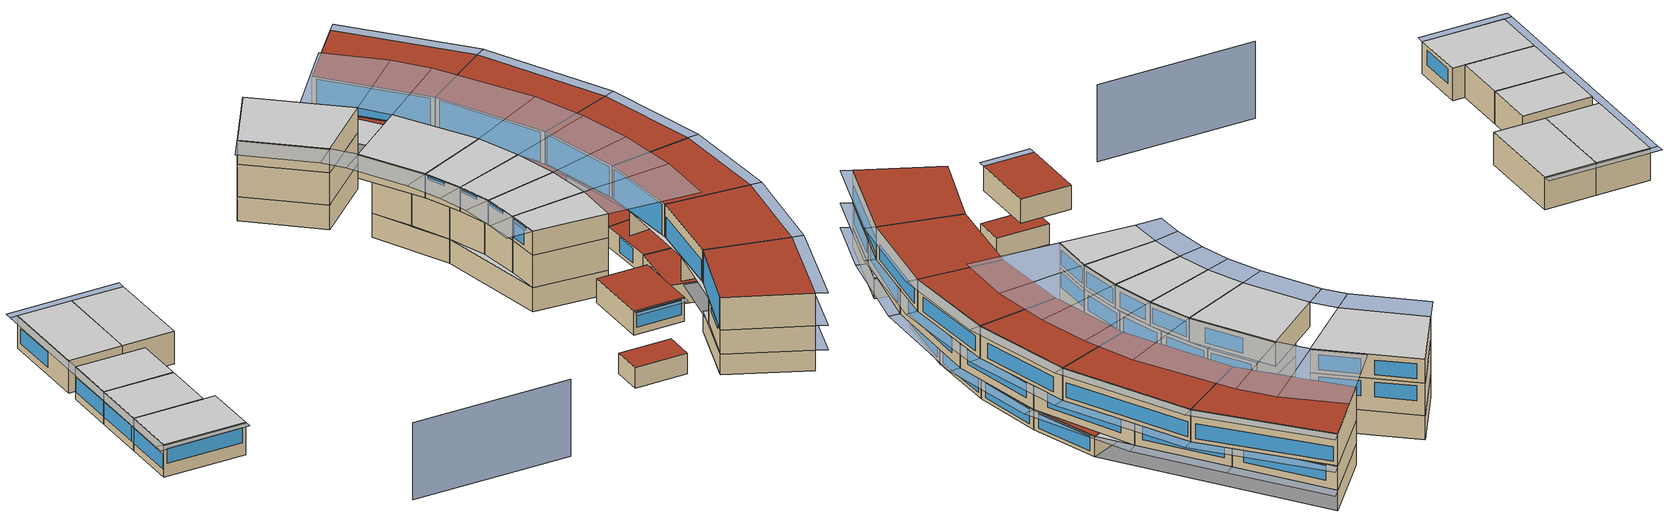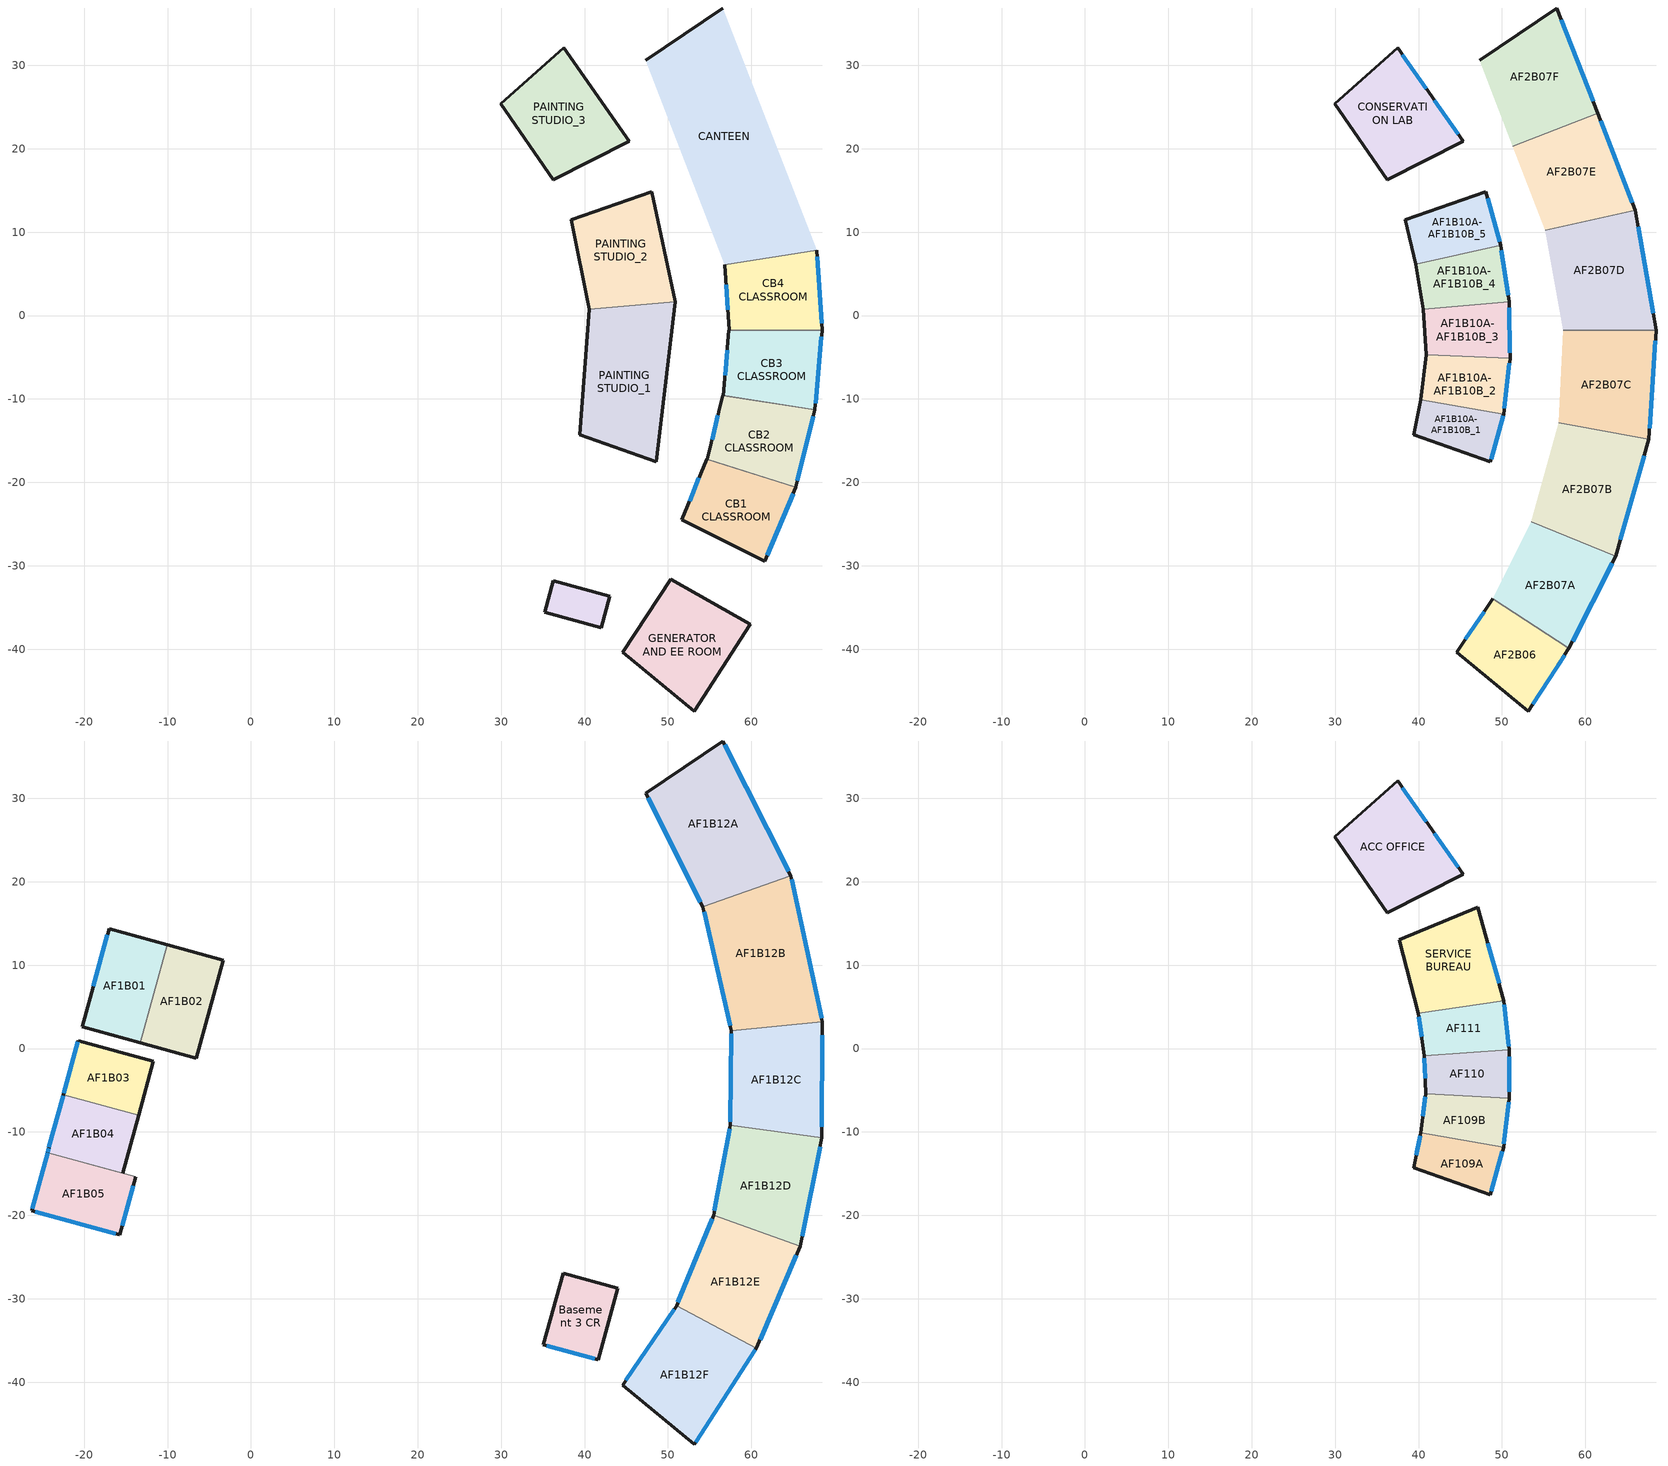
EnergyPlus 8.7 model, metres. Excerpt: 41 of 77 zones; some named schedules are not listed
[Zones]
PAINTING STUDIO_1
 floor adiabatic (SAFAD_ConcreteFloor): 50.84,1.66 48.62,-17.53 39.4,-14.27 40.57,0.76 z0
 wall outside (SAFAD_ConcreteWall): 40.57,0.76 39.4,-14.27 48.62,-17.53 50.84,1.66 z0:3.27
 wall adiabatic (SAFAD_PlyboardWall): 50.84,1.66 40.57,0.76 z0:3.27
 ceiling adiabatic (SAFAD_ConcreteRoof): 40.57,0.76 39.4,-14.27 48.62,-17.53 50.84,1.66 z3.27
PAINTING STUDIO_2
 floor adiabatic (SAFAD_ConcreteFloor): 48.08,14.84 50.84,1.66 40.57,0.76 38.43,11.48 z0
 wall outside (SAFAD_ConcreteWall): 50.84,1.66 48.08,14.84 38.43,11.48 40.57,0.76 z0:3.27
 wall adiabatic (SAFAD_PlyboardWall): 40.57,0.76 50.84,1.66 z0:3.27
 ceiling adiabatic (SAFAD_ConcreteRoof): 38.43,11.48 40.57,0.76 50.84,1.66 48.08,14.84 z3.27
PAINTING STUDIO_3
 floor adiabatic (SAFAD_ConcreteFloor): 37.5,32.12 45.33,20.9 36.22,16.3 29.95,25.38 z0
 wall outside (SAFAD_ConcreteWall): 45.33,20.9 37.5,32.12 29.95,25.38 36.22,16.3 45.33,20.9 z0:3.27
 ceiling adiabatic (SAFAD_ConcreteRoof): 29.95,25.38 36.22,16.3 45.33,20.9 37.5,32.12 z3.27
CANTEEN
 floor adiabatic (SAFAD_ConcreteFloor): 56.58,36.87 67.85,7.83 56.78,6.12 47.34,30.62 z0
 wall outside (SAFAD_ConcreteWall): 56.58,36.87 47.34,30.62 z0:2.76
 wall adiabatic (SAFAD_PlyboardWall): 56.78,6.12 67.85,7.83 z0:2.76
 ceiling adiabatic (SAFAD_ConcreteRoof): 47.34,30.62 56.78,6.12 67.85,7.83 56.58,36.87 z2.76
GENERATOR AND EE ROOM
 floor adiabatic (SAFAD_ConcreteFloor): 59.88,-37.03 53.17,-47.41 44.56,-40.34 50.35,-31.6 z0
 wall outside (SAFAD_ConcreteWall): 53.17,-47.41 59.88,-37.03 50.35,-31.6 44.56,-40.34 53.17,-47.41 z0:2.76
 ceiling adiabatic (SAFAD_ConcreteRoof): 44.56,-40.34 53.17,-47.41 59.88,-37.03 50.35,-31.6 z2.76
Pump Room
 floor adiabatic (SAFAD_ConcreteFloor): 43.02,-33.68 41.99,-37.44 35.23,-35.59 36.26,-31.82 z0
 wall outside (SAFAD_ConcreteWall): 36.26,-31.82 35.23,-35.59 41.99,-37.44 43.02,-33.68 36.26,-31.82 z0:2.76
 roof outside (SAFAD_ConcreteRoof): 36.26,-31.82 35.23,-35.59 41.99,-37.44 43.02,-33.68 z2.76
CB4 CLASSROOM
 floor ground (SAFAD_ConcreteFloor): 67.85,7.83 68.47,-1.74 57.36,-1.74 56.78,6.12 z0
 wall outside (SAFAD_ConcreteWall): 68.47,-1.74 67.85,7.83 / 56.78,6.12 57.36,-1.74 z0:2.76
 wall adiabatic (SAFAD_PlyboardWall): 57.36,-1.74 68.47,-1.74 / 67.85,7.83 56.78,6.12 z0:2.76
 window (SAFAD_Window): 68.42,-0.94 67.9,7.04 / 56.96,3.69 57.18,0.7 z0.5:2.5
 roof outside (SAFAD_ConcreteRoof): 56.78,6.12 57.36,-1.74 68.47,-1.74 67.85,7.83 z2.76
CB3 CLASSROOM
 floor ground (SAFAD_ConcreteFloor): 68.47,-1.74 67.62,-11.3 56.64,-9.59 57.27,-1.74 z0
 wall outside (SAFAD_ConcreteWall): 67.62,-11.3 68.47,-1.74 / 57.27,-1.74 56.64,-9.59 z0:2.76
 wall adiabatic (SAFAD_PlyboardWall): 68.47,-1.74 57.27,-1.74 / 56.64,-9.59 67.62,-11.3 z0:2.76
 window (SAFAD_Window): 67.69,-10.5 68.4,-2.54 / 57.07,-4.17 56.84,-7.16 z0.5:2.5
 roof outside (SAFAD_ConcreteRoof): 57.27,-1.74 56.64,-9.59 67.62,-11.3 68.47,-1.74 z2.76
CB2 CLASSROOM
 floor ground (SAFAD_ConcreteFloor): 67.62,-11.3 65.31,-20.61 54.73,-17.24 56.55,-9.58 z0
 wall outside (SAFAD_ConcreteWall): 65.31,-20.61 67.62,-11.3 / 56.55,-9.58 54.73,-17.24 z0:2.76
 wall adiabatic (SAFAD_PlyboardWall): 67.62,-11.3 56.55,-9.58 / 54.73,-17.24 65.31,-20.61 z0:2.76
 window (SAFAD_Window): 65.5,-19.83 67.42,-12.07 / 55.98,-11.95 55.29,-14.87 z0.5:2.5
 roof outside (SAFAD_ConcreteRoof): 56.55,-9.58 54.73,-17.24 65.31,-20.61 67.62,-11.3 z2.76
CB1 CLASSROOM
 floor ground (SAFAD_ConcreteFloor): 65.31,-20.61 61.6,-29.46 51.66,-24.51 54.63,-17.21 z0
 wall outside (SAFAD_ConcreteWall): 54.63,-17.21 51.66,-24.51 61.6,-29.46 65.31,-20.61 z0:2.76
 wall adiabatic (SAFAD_PlyboardWall): 65.31,-20.61 54.63,-17.21 z0:2.76
 window (SAFAD_Window): 61.91,-28.72 65,-21.34 / 53.71,-19.47 52.58,-22.25 z0.5:2.5
 roof outside (SAFAD_ConcreteRoof): 54.63,-17.21 51.66,-24.51 61.6,-29.46 65.31,-20.61 z2.76
AF1B10A-AF1B10B_1
 floor adiabatic (SAFAD_ConcreteFloor): 50.19,-11.81 48.62,-17.53 39.4,-14.27 40.25,-10.1 z3.27
 wall outside (SAFAD_ConcreteWall): 40.25,-10.1 39.4,-14.27 48.62,-17.53 50.19,-11.81 z3.27:7.63
 wall adiabatic (SAFAD_PlyboardWall): 50.19,-11.81 40.25,-10.1 z3.27:7.63
 window (SAFAD_Window): 48.7,-17.22 50.13,-12.01 z5.1:7.1
 ceiling adiabatic (SAFAD_ConcreteRoof): 40.25,-10.1 39.4,-14.27 48.62,-17.53 50.19,-11.81 z7.63
AF1B10A-AF1B10B_2
 floor adiabatic (SAFAD_ConcreteFloor): 50.96,-5.14 50.19,-11.81 40.25,-10.1 40.94,-4.68 z3.27
 wall outside (SAFAD_ConcreteWall): 40.94,-4.68 40.25,-10.1 / 50.19,-11.81 50.96,-5.14 z3.27:7.63
 wall adiabatic (SAFAD_PlyboardWall): 40.25,-10.1 50.19,-11.81 / 50.96,-5.14 40.94,-4.68 z3.27:7.63
 window (SAFAD_Window): 50.27,-11.11 50.89,-5.74 z5.09:7.09
 ceiling adiabatic (SAFAD_ConcreteRoof): 40.94,-4.68 40.25,-10.1 50.19,-11.81 50.96,-5.14 z7.63
AF1B10A-AF1B10B_4
 floor adiabatic (SAFAD_ConcreteFloor): 49.83,8.42 50.84,1.66 40.57,0.76 39.66,6.14 z3.27
 wall outside (SAFAD_ConcreteWall): 39.66,6.14 40.57,0.76 / 50.84,1.66 49.83,8.42 z3.27:7.63
 wall adiabatic (SAFAD_PlyboardWall): 49.83,8.42 39.66,6.14 / 40.57,0.76 50.84,1.66 z3.27:7.63
 window (SAFAD_Window): 50.72,2.46 49.92,7.8 z5.15:7.15
 ceiling adiabatic (SAFAD_ConcreteRoof): 39.66,6.14 40.57,0.76 50.84,1.66 49.83,8.42 z7.63
AF1B10A-AF1B10B_5
 floor adiabatic (SAFAD_ConcreteFloor): 48.08,14.84 49.83,8.42 39.66,6.14 38.43,11.48 z3.27
 wall outside (SAFAD_ConcreteWall): 49.83,8.42 48.08,14.84 38.43,11.48 39.66,6.14 z3.27:7.63
 wall adiabatic (SAFAD_PlyboardWall): 39.66,6.14 49.83,8.42 z3.27:7.63
 window (SAFAD_Window): 49.71,8.87 48.29,14.08 z5.17:7.17
 ceiling adiabatic (SAFAD_ConcreteRoof): 38.43,11.48 39.66,6.14 49.83,8.42 48.08,14.84 z7.63
AF1B10A-AF1B10B_3
 floor adiabatic (SAFAD_ConcreteFloor): 50.84,1.66 50.96,-5.14 40.94,-4.68 40.57,0.76 z3.27
 wall outside (SAFAD_ConcreteWall): 50.96,-5.14 50.84,1.66 / 40.57,0.76 40.94,-4.68 z3.27:7.63
 wall adiabatic (SAFAD_PlyboardWall): 50.84,1.66 40.57,0.76 / 40.94,-4.68 50.96,-5.14 z3.27:7.63
 window (SAFAD_Window): 50.95,-4.48 50.85,0.92 z5.11:7.11
 ceiling adiabatic (SAFAD_ConcreteRoof): 40.57,0.76 40.94,-4.68 50.96,-5.14 50.84,1.66 z7.63
CONSERVATION LAB
 floor adiabatic (SAFAD_ConcreteFloor): 37.5,32.12 45.33,20.9 36.22,16.3 29.95,25.38 z3.27
 wall outside (SAFAD_ConcreteWall): 37.5,32.12 29.95,25.38 36.22,16.3 45.33,20.9 37.5,32.12 z3.27:7.63
 window (SAFAD_Window): 40.93,27.2 38.07,31.3 / 44.76,21.72 41.9,25.82 z5.17:7.17
 ceiling adiabatic (SAFAD_ConcreteRoof): 29.95,25.38 36.22,16.3 45.33,20.9 37.5,32.12 z7.63
AF2B06
 floor adiabatic (SAFAD_ConcreteFloor): 48.88,-33.98 58.03,-39.9 53.17,-47.41 44.56,-40.34 z2.76
 wall outside (SAFAD_ConcreteWall): 48.88,-33.98 44.56,-40.34 53.17,-47.41 58.03,-39.9 z2.76:6.03
 wall adiabatic (SAFAD_PlyboardWall): 58.03,-39.9 48.88,-33.98 z2.76:6.03
 window (SAFAD_Window): 53.7,-46.59 57.5,-40.71 z3.76:5.76; 47.85,-35.51 45.6,-38.81 z5.26:5.76
 ceiling adiabatic (SAFAD_ConcreteRoof): 44.56,-40.34 53.17,-47.41 58.03,-39.9 48.88,-33.98 z6.03
AF2B07A
 floor adiabatic (SAFAD_ConcreteFloor): 63.63,-28.86 58.03,-39.9 48.88,-33.98 53.52,-24.73 z2.76
 wall outside (SAFAD_ConcreteWall): 58.03,-39.9 63.63,-28.86 z2.76:6.03
 wall adiabatic (SAFAD_PlyboardWall): 48.88,-33.98 58.03,-39.9 / 63.63,-28.86 53.52,-24.73 z2.76:6.03
 window (SAFAD_Window): 58.46,-39.06 63.2,-29.69 z3.76:5.76
 ceiling adiabatic (SAFAD_ConcreteRoof): 53.52,-24.73 48.88,-33.98 58.03,-39.9 63.63,-28.86 z6.03
AF2B07B
 floor adiabatic (SAFAD_ConcreteFloor): 67.61,-14.83 63.63,-28.86 53.51,-24.73 56.78,-12.83 z2.76
 wall outside (SAFAD_ConcreteWall): 63.63,-28.86 67.61,-14.83 z2.76:6.03
 wall adiabatic (SAFAD_PlyboardWall): 67.61,-14.83 56.78,-12.83 / 53.51,-24.73 63.63,-28.86 z2.76:6.03
 window (SAFAD_Window): 64.18,-26.9 67.05,-16.79 z3.76:5.76
 ceiling adiabatic (SAFAD_ConcreteRoof): 56.78,-12.83 53.51,-24.73 63.63,-28.86 67.61,-14.83 z6.03
AF2B07C
 floor adiabatic (SAFAD_ConcreteFloor): 68.47,-1.74 67.61,-14.83 56.78,-12.83 57.36,-1.74 z2.76
 wall outside (SAFAD_ConcreteWall): 67.61,-14.83 68.47,-1.74 z2.76:6.03
 wall adiabatic (SAFAD_PlyboardWall): 68.47,-1.74 57.36,-1.74 / 56.78,-12.83 67.61,-14.83 z2.76:6.03
 window (SAFAD_Window): 67.69,-13.53 68.38,-3.05 z3.76:5.76
 roof outside (SAFAD_ConcreteRoof): 57.36,-1.74 56.78,-12.83 67.61,-14.83 68.47,-1.74 z6.03
AF2B07D
 floor adiabatic (SAFAD_ConcreteFloor): 65.98,12.63 68.47,-1.74 57.36,-1.74 55.19,10.24 z2.76
 wall outside (SAFAD_ConcreteWall): 68.47,-1.74 65.98,12.63 z2.76:6.03
 wall adiabatic (SAFAD_PlyboardWall): 57.36,-1.74 68.47,-1.74 / 65.98,12.63 55.19,10.24 z2.76:6.03
 window (SAFAD_Window): 68.12,0.27 66.33,10.62 z3.76:5.76
 roof outside (SAFAD_ConcreteRoof): 55.19,10.24 57.36,-1.74 68.47,-1.74 65.98,12.63 z6.03
AF2B07E
 floor adiabatic (SAFAD_ConcreteFloor): 61.47,24.26 65.98,12.63 55.19,10.24 51.31,20.32 z2.76
 wall outside (SAFAD_ConcreteWall): 65.98,12.63 61.47,24.26 z2.76:6.03
 wall adiabatic (SAFAD_PlyboardWall): 55.19,10.24 65.98,12.63 / 61.47,24.26 51.31,20.32 z2.76:6.03
 window (SAFAD_Window): 65.63,13.55 61.83,23.34 z3.76:5.76
 roof outside (SAFAD_ConcreteRoof): 51.31,20.32 55.19,10.24 65.98,12.63 61.47,24.26 z6.03
AF2B07F
 floor adiabatic (SAFAD_ConcreteFloor): 56.58,36.87 61.47,24.26 51.31,20.32 47.34,30.62 z2.76
 wall outside (SAFAD_ConcreteWall): 61.47,24.26 56.58,36.87 47.34,30.62 z2.76:6.03
 wall adiabatic (SAFAD_PlyboardWall): 51.31,20.32 61.47,24.26 z2.76:6.03
 window (SAFAD_Window): 60.92,25.68 57.13,35.46 z3.76:5.76
 roof outside (SAFAD_ConcreteRoof): 47.34,30.62 51.31,20.32 61.47,24.26 56.58,36.87 z6.03
AF1B12F
 floor adiabatic (SAFAD_ConcreteFloor): 60.58,-35.95 53.17,-47.41 44.56,-40.34 51.04,-30.81 z6.03
 wall outside (SAFAD_ConcreteWall): 51.04,-30.81 44.56,-40.34 53.17,-47.41 60.58,-35.95 z6.03:10.39
 wall adiabatic (SAFAD_PlyboardWall): 60.58,-35.95 51.04,-30.81 z6.03:10.39
 window (SAFAD_Window): 53.3,-47.21 60.47,-36.12 z6.53:8.53; 50.73,-31.26 44.94,-39.78 z6.13:10.13
 roof outside (SAFAD_ConcreteRoof): 44.56,-40.34 53.17,-47.41 60.58,-35.95 51.04,-30.81 z10.39
AF1B05
 floor adiabatic (SAFAD_ConcreteFloor): -13.83,-15.36 -15.74,-22.35 -26.3,-19.45 -24.38,-12.46 z6.03
 wall outside (SAFAD_ConcreteWall): -24.38,-12.46 -26.3,-19.45 -15.74,-22.35 -13.83,-15.36 z6.03:10.39
 wall adiabatic (SAFAD_PlyboardWall): -13.83,-15.36 -24.38,-12.46 z6.03:10.39
 window (SAFAD_Window): -25.84,-19.57 -16.2,-22.22 / -15.45,-21.27 -14.12,-16.44 z7.78:9.78; -24.39,-12.47 -26.24,-19.22 z7.03:9.03
 ceiling adiabatic (SAFAD_ConcreteRoof): -24.38,-12.46 -26.3,-19.45 -15.74,-22.35 -13.83,-15.36 z10.39
AF1B04
 floor adiabatic (SAFAD_ConcreteFloor): -13.46,-8 -15.37,-14.94 -24.38,-12.46 -22.48,-5.52 z6.03
 wall outside (SAFAD_ConcreteWall): -15.37,-14.94 -13.46,-8 / -22.48,-5.52 -24.38,-12.46 z6.03:10.39
 wall adiabatic (SAFAD_PlyboardWall): -13.46,-8 -22.48,-5.52 / -24.38,-12.46 -15.37,-14.94 z6.03:10.39
 window (SAFAD_Window): -22.52,-5.68 -24.21,-11.85 / -24.25,-11.97 -24.38,-12.45 z7.03:9.03
 ceiling adiabatic (SAFAD_ConcreteRoof): -22.48,-5.52 -24.38,-12.46 -15.37,-14.94 -13.46,-8 z10.39
AF1B03
 floor adiabatic (SAFAD_ConcreteFloor): -11.68,-1.52 -13.46,-8 -22.48,-5.52 -20.7,0.96 z6.03
 wall outside (SAFAD_ConcreteWall): -13.46,-8 -11.68,-1.52 -20.7,0.96 -22.48,-5.52 z6.03:10.39
 wall adiabatic (SAFAD_PlyboardWall): -22.48,-5.52 -13.46,-8 z6.03:10.39
 window (SAFAD_Window): -20.74,0.8 -22.43,-5.37 z7.03:9.03
 ceiling adiabatic (SAFAD_ConcreteRoof): -20.7,0.96 -22.48,-5.52 -13.46,-8 -11.68,-1.52 z10.39
AF1B01
 floor adiabatic (SAFAD_ConcreteFloor): -10.04,12.46 -13.27,0.7 -20.24,2.61 -17.01,14.37 z6.03
 wall outside (SAFAD_ConcreteWall): -10.04,12.46 -17.01,14.37 -20.24,2.61 -13.27,0.7 z6.03:10.39
 wall adiabatic (SAFAD_PlyboardWall): -13.27,0.7 -10.04,12.46 z6.03:10.39
 window (SAFAD_Window): -17.22,13.62 -18.92,7.45 z7.03:9.03
 ceiling adiabatic (SAFAD_ConcreteRoof): -17.01,14.37 -20.24,2.61 -13.27,0.7 -10.04,12.46 z10.39
AF1B02
 floor adiabatic (SAFAD_ConcreteFloor): -3.34,10.62 -6.57,-1.14 -13.27,0.7 -10.04,12.46 z6.03
 wall outside (SAFAD_ConcreteWall): -13.27,0.7 -6.57,-1.14 -3.34,10.62 -10.04,12.46 z6.03:10.39
 wall adiabatic (SAFAD_PlyboardWall): -10.04,12.46 -13.27,0.7 z6.03:10.39
 ceiling adiabatic (SAFAD_ConcreteRoof): -10.04,12.46 -13.27,0.7 -6.57,-1.14 -3.34,10.62 z10.39
AF1B12B
 floor adiabatic (SAFAD_ConcreteRoof): 64.75,20.71 68.52,3.2 57.6,2.12 54.19,16.98 z6.03
 wall outside (SAFAD_ConcreteWall): 68.52,3.2 64.75,20.71 / 54.19,16.98 57.6,2.12 z6.03:10.39
 wall adiabatic (SAFAD_PlyboardWall): 64.75,20.71 54.19,16.98 / 57.6,2.12 68.52,3.2 z6.03:10.39
 window (SAFAD_Window): 68.42,3.65 64.84,20.27 z6.53:8.53; 54.32,16.39 57.46,2.75 z6.13:10.13
 roof outside (SAFAD_ConcreteRoof): 54.19,16.98 57.6,2.12 68.52,3.2 64.75,20.71 z10.39
AF1B12A
 floor adiabatic (SAFAD_ConcreteFloor): 56.58,36.87 64.75,20.71 54.19,16.98 47.34,30.62 z6.03
 wall outside (SAFAD_ConcreteWall): 64.75,20.71 56.58,36.87 47.34,30.62 54.19,16.98 z6.03:10.39
 wall adiabatic (SAFAD_PlyboardWall): 54.19,16.98 64.75,20.71 z6.03:10.39
 window (SAFAD_Window): 64.48,21.23 56.82,36.4 z6.53:8.53; 47.62,30.06 53.9,17.55 z6.13:10.13
 roof outside (SAFAD_ConcreteRoof): 47.34,30.62 54.19,16.98 64.75,20.71 56.58,36.87 z10.39
AF1B12E
 floor adiabatic (SAFAD_ConcreteFloor): 65.84,-23.7 60.58,-35.95 51.04,-30.81 55.46,-19.97 z6.03
 wall outside (SAFAD_ConcreteWall): 60.58,-35.95 65.84,-23.7 / 55.46,-19.97 51.04,-30.81 z6.03:10.39
 wall adiabatic (SAFAD_PlyboardWall): 65.84,-23.7 55.46,-19.97 / 51.04,-30.81 60.58,-35.95 z6.03:10.39
 window (SAFAD_Window): 61.03,-34.9 65.37,-24.79 z6.53:8.53; 55.28,-20.42 51.2,-30.42 z6.13:8.88
 roof outside (SAFAD_ConcreteRoof): 55.46,-19.97 51.04,-30.81 60.58,-35.95 65.84,-23.7 z10.39
AF1B12D
 floor adiabatic (SAFAD_ConcreteFloor): 68.43,-10.68 65.84,-23.7 55.46,-19.97 57.46,-9.18 z6.03
 wall outside (SAFAD_ConcreteWall): 65.84,-23.7 68.43,-10.68 / 57.46,-9.18 55.46,-19.97 z6.03:10.39
 wall adiabatic (SAFAD_PlyboardWall): 55.46,-19.97 65.84,-23.7 / 68.43,-10.68 57.46,-9.18 z6.03:10.39
 window (SAFAD_Window): 66.07,-22.53 68.22,-11.74 z6.53:8.53; 57.38,-9.59 55.56,-19.43 z6.13:10.13
 roof outside (SAFAD_ConcreteRoof): 57.46,-9.18 55.46,-19.97 65.84,-23.7 68.43,-10.68 z10.39
AF1B12C
 floor adiabatic (SAFAD_ConcreteFloor): 68.52,3.2 68.43,-10.68 57.46,-9.18 57.6,2.12 z6.03
 wall outside (SAFAD_ConcreteWall): 57.6,2.12 57.46,-9.18 / 68.43,-10.68 68.52,3.2 z6.03:10.39
 wall adiabatic (SAFAD_PlyboardWall): 68.52,3.2 57.6,2.12 / 57.46,-9.18 68.43,-10.68 z6.03:10.39
 window (SAFAD_Window): 68.44,-9.4 68.51,1.6 z6.53:8.53; 57.6,1.75 57.46,-8.75 z6.13:10.13
 roof outside (SAFAD_ConcreteRoof): 57.6,2.12 57.46,-9.18 68.43,-10.68 68.52,3.2 z10.39
Basement 3 CR
 floor ground (SAFAD_ConcreteFloor): 43.97,-28.72 41.61,-37.3 35.07,-35.5 37.42,-26.92 z7.15
 wall outside (SAFAD_ConcreteWall): 37.42,-26.92 35.07,-35.5 41.61,-37.3 43.97,-28.72 37.42,-26.92 z7.15:10.39
 window (SAFAD_Window): 35.45,-35.61 41.23,-37.19 z8.15:10.15
 roof outside (SAFAD_ConcreteRoof): 37.42,-26.92 35.07,-35.5 41.61,-37.3 43.97,-28.72 z10.39
ACC OFFICE
 floor adiabatic (SAFAD_ConcreteFloor): 37.5,32.12 45.33,20.9 36.22,16.3 29.95,25.38 z7.63
 wall outside (SAFAD_ConcreteWall): 37.5,32.12 29.95,25.38 36.22,16.3 45.33,20.9 37.5,32.12 z7.63:10.87
 window (SAFAD_Window): 40.93,27.2 38.07,31.3 / 44.76,21.72 41.9,25.82 z8.13:10.13
 ceiling adiabatic (SAFAD_ConcreteRoof): 29.95,25.38 36.22,16.3 45.33,20.9 37.5,32.12 z10.87
SERVICE BUREAU
 floor adiabatic (SAFAD_ConcreteFloor): 47.08,16.93 50.23,5.75 39.99,4.22 37.66,13.06 z7.63
 wall outside (SAFAD_ConcreteWall): 50.23,5.75 47.08,16.93 37.66,13.06 39.99,4.22 z7.63:10.87
 wall adiabatic (SAFAD_PlyboardWall): 39.99,4.22 50.23,5.75 z7.63:10.87
 window (SAFAD_Window): 49.65,7.83 48.29,12.64 z8.13:10.13
 ceiling adiabatic (SAFAD_ConcreteRoof): 37.66,13.06 39.99,4.22 50.23,5.75 47.08,16.93 z10.87
AF111
 floor adiabatic (SAFAD_ConcreteFloor): 50.23,5.75 50.87,-0.15 40.68,-0.86 39.99,4.22 z7.63
 wall outside (SAFAD_ConcreteWall): 50.87,-0.15 50.23,5.75 / 39.99,4.22 40.68,-0.86 z7.63:10.87
 wall adiabatic (SAFAD_PlyboardWall): 50.23,5.75 39.99,4.22 / 40.68,-0.86 50.87,-0.15 z7.63:10.87
 window (SAFAD_Window): 50.83,0.26 50.29,5.23 z8.13:10.13; 40.04,3.81 40.37,1.44 z10.27:10.77
 ceiling adiabatic (SAFAD_ConcreteRoof): 39.99,4.22 40.68,-0.86 50.87,-0.15 50.23,5.75 z10.87
AF109B
 floor adiabatic (SAFAD_ConcreteFloor): 50.87,-5.96 50.19,-11.81 40.25,-10.1 40.85,-5.41 z7.63
 wall outside (SAFAD_ConcreteWall): 40.85,-5.41 40.25,-10.1 / 50.19,-11.81 50.87,-5.96 z7.63:10.87
 wall adiabatic (SAFAD_PlyboardWall): 50.87,-5.96 40.85,-5.41 / 40.25,-10.1 50.19,-11.81 z7.63:10.87
 window (SAFAD_Window): 50.23,-11.41 50.81,-6.45 z8.13:10.13; 40.81,-5.75 40.5,-8.13 z10.27:10.77
 ceiling adiabatic (SAFAD_ConcreteRoof): 40.85,-5.41 40.25,-10.1 50.19,-11.81 50.87,-5.96 z10.87
AF109A
 floor adiabatic (SAFAD_ConcreteFloor): 50.19,-11.81 48.62,-17.53 39.4,-14.27 40.25,-10.1 z7.63
 wall outside (SAFAD_ConcreteWall): 40.25,-10.1 39.4,-14.27 48.62,-17.53 50.19,-11.81 z7.63:10.87
 wall adiabatic (SAFAD_PlyboardWall): 50.19,-11.81 40.25,-10.1 z7.63:10.87
 window (SAFAD_Window): 48.73,-17.12 50.05,-12.3 / 40.18,-10.44 39.78,-12.4 z8.13:10.13; 40.19,-10.43 39.7,-12.78 z10.27:10.77
 ceiling adiabatic (SAFAD_ConcreteRoof): 40.25,-10.1 39.4,-14.27 48.62,-17.53 50.19,-11.81 z10.87
AF110
 floor adiabatic (SAFAD_ConcreteFloor): 50.87,-0.15 50.87,-5.96 40.85,-5.41 40.68,-0.86 z7.63
 wall outside (SAFAD_ConcreteWall): 40.68,-0.86 40.85,-5.41 / 50.87,-5.96 50.87,-0.15 z7.63:10.87
 wall adiabatic (SAFAD_PlyboardWall): 50.87,-0.15 40.68,-0.86 / 40.85,-5.41 50.87,-5.96 z7.63:10.87
 window (SAFAD_Window): 50.87,-5.16 50.87,-0.96 z8.13:10.13; 40.69,-1.18 40.78,-3.57 z10.27:10.77
 ceiling adiabatic (SAFAD_ConcreteRoof): 40.68,-0.86 40.85,-5.41 50.87,-5.96 50.87,-0.15 z10.87
shading: -1.88,-36.18 18.54,-41.79 z0:10.39; -17.98,14.64 -27.27,-19.18 -26.3,-19.45 -17.01,14.37 z10.39; -27.27,-19.18 -27.53,-20.14 -16.01,-23.31 -15.74,-22.35 z10.39; -17.71,15.6 -17.98,14.64 -3.34,10.62 -3.08,11.58 z10.39; 27.34,23.05 33.09,14.73 36.22,16.3 29.95,25.38 z10.87; 34.43,11.73 36.53,3.71 39.99,4.22 37.66,13.06 z10.87; 36.53,3.71 37.19,-1.1 40.68,-0.86 39.99,4.22 z10.87; 37.19,-1.1 37.36,-5.22 40.85,-5.41 40.68,-0.86 z10.87; 37.36,-5.22 36.76,-9.83 40.25,-10.1 40.85,-5.41 z10.87; 36.76,-9.83 36.02,-13.34 39.4,-14.27 40.25,-10.1 z10.87; 33.09,14.73 34.43,11.73 37.66,13.06 36.22,16.3 z10.87; 50.19,-11.81 48.62,-17.53 59.93,-21.53 61.98,-14.03 z10.87; 50.87,-5.96 50.19,-11.81 61.98,-14.03 62.87,-5.96 z10.87; 50.87,-0.15 50.87,-5.96 62.87,-5.96 62.81,1.06 z10.87; 50.23,5.75 50.87,-0.15 62.81,1.06 61.97,8.22 z10.87; 47.08,16.93 50.23,5.75 61.97,8.22 58.18,21.49 z10.87; 45.33,20.9 47.08,16.93 58.18,21.49 56.05,26.31 z10.87; 41.41,26.51 45.33,20.9 56.05,26.31 51.25,33.38 z10.87; 53.17,-47.41 54.33,-48.36 61.9,-36.66 60.58,-35.95 z10.39; 65.84,-23.7 60.58,-35.95 61.9,-36.66 67.25,-24.2 z10.39; 68.43,-10.68 65.84,-23.7 67.25,-24.2 69.92,-10.89 z10.39; 68.52,3.2 68.43,-10.68 69.92,-10.89 70.01,3.35 z10.39; 64.74,20.73 68.52,3.2 70.01,3.35 66.19,21.12 z10.39; 56.58,36.87 64.75,20.71 66.19,21.1 57.82,37.71 z10.39; 53.17,-47.41 54.33,-48.36 61.9,-36.66 60.58,-35.95 z6.03; 65.84,-23.7 60.58,-35.95 61.9,-36.66 67.25,-24.2 z6.03; 68.43,-10.68 65.84,-23.7 67.25,-24.2 69.92,-10.89 z6.03; 68.52,3.2 68.43,-10.68 69.92,-10.89 70.01,3.35 z6.03; 64.74,20.73 68.52,3.2 70.01,3.35 66.19,21.12 z6.03; 56.58,36.87 64.75,20.71 66.19,21.1 57.82,37.71 z6.03; 53.17,-47.41 54.33,-48.36 59.29,-40.71 58.03,-39.9 z2.76; 63.63,-28.86 58.03,-39.9 59.29,-40.71 65.02,-29.43 z2.76; 67.61,-14.83 63.63,-28.86 65.02,-29.43 69.08,-15.11 z2.76; 68.47,-1.74 67.61,-14.83 69.08,-15.11 69.97,-1.74 z2.76; 65.98,12.63 68.47,-1.74 69.97,-1.74 67.38,13.17 z2.76; 61.47,24.26 65.98,12.63 67.38,13.17 62.87,24.81 z2.76; 56.58,36.87 61.47,24.26 62.87,24.81 57.82,37.71 z2.76; 35.07,-35.5 34.8,-36.47 41.35,-38.26 41.61,-37.3 z10.39
[Building]
SAFAD Building: North Axis {deg}=15; Terrain=City; Loads Convergence Tolerance Value=0.04; Temperature Convergence Tolerance Value {deltaC}=0.4; Solar Distribution=FullInteriorAndExterior; Maximum Number of Warmup Days=25; Minimum Number of Warmup Days=6
[Site:Location]
Cebu City: Latitude {deg}=10.35; Longitude {deg}=123.91; Time Zone {hr}=8; Elevation {m}=75
[Site:GroundTemperature:BuildingSurface]
18, 18, 18, 18, 18, 18, 18, 18, 18, 18, 18, 18
[Material] Roughness=MediumSmooth
Name | Thickness {m} | Conductivity {W/m-K} | Density {kg/m3} | Specific Heat {J/kg-K} | Thermal Absorptance | Solar Absorptance
SAFAD Concrete | 0.25 | 1.33 | 2000 | 1000 | 0.0449009 | 0.714678
SAFAD Plywood | 0.0127 | 0.13 | 500 | 1600 | 0.9 | 0.7
[Material:AirGap]
SAFAD_AirPlyboard: Thermal Resistance {m2-K/W}=0.18
[WindowMaterial:Glazing]
Bronze 3mm: Optical Data Type=SpectralAverage; Thickness {m}=0.003; Solar Transmittance at Normal Incidence=0.645; Front Side Solar Reflectance at Normal Incidence=0.062; Back Side Solar Reflectance at Normal Incidence=0.062; Visible Transmittance at Normal Incidence=0.685; Front Side Visible Reflectance at Normal Incidence=0.065; Back Side Visible Reflectance at Normal Incidence=0.06; Infrared Transmittance at Normal Incidence=0; Front Side Infrared Hemispherical Emissivity=0.84; Back Side Infrared Hemispherical Emissivity=0.84; Conductivity {W/m-K}=0.9
[Construction]
SAFAD_ConcreteWall; SAFAD_ConcreteFloor; SAFAD_ConcreteRoof: SAFAD Concrete
SAFAD_PlyboardWall: SAFAD Plywood, SAFAD_AirPlyboard, SAFAD Plywood
SAFAD_Window: Bronze 3mm
[Zone]
AF1B12F: 111.995, 31.0113, 0, 1
AF1B05: 49.0791, 32.3917, 0, 1
AF1B04: 38.1291, 39.6317, 0, 1
AF1B03: 38.1291, 46.8317, 0, 1
AF1B01: 38.1291, 67.4617, 0, 1
AF1B02: 45.3591, 55.2647, 0, 1
AF1B12B: 123.566, 79.3446, 0, 1
AF1B12A: 103.137, 108.649, 0, 1
AF1B10A-AF1B10B_1: 109.864, 54.0811, 0, 1
AF1B10A-AF1B10B_2: 109.864, 60.015, 0, 1
AF1B10A-AF1B10B_4: 106.929, 73.1697, 0, 1
AF1B10A-AF1B10B_5: 104.164, 79.4279, 0, 1
AF1B10A-AF1B10B_3: 108.848, 66.6449, 0, 1
CONSERVATION LAB: 96.5211, 90.2699, 0, 1
AF1B12E: 126.282, 39.4866, 0, 1
AF1B12D: 128.108, 52.6968, 0, 1
ACC OFFICE: 96.5211, 90.2699, 4.36, 1
SERVICE BUREAU: 99.2605, 86.9074, 4.36, 1
AF111: 107.439, 71.4346, 4.36, 1
AF109B: 108.973, 65.8317, 4.36, 1
AF109A: 109.864, 60.015, 4.36, 1
AF2B06: 122.169, 26.4756, -7.63, 1
AF2B07A: 114.48, 38.2893, -7.63, 1
PAINTING STUDIO_1: 109.864, 54.0811, -7.63, 1
PAINTING STUDIO_2: 97.2617, 69.5852, -7.63, 1
PAINTING STUDIO_3: 96.5211, 90.2699, -7.63, 1
AF2B07B: 127.339, 47.1313, -7.63, 1
CANTEEN: 121.691, 83.6296, -10.39, 1
GENERATOR AND EE ROOM: 122.169, 26.4756, -10.39, 1
AF1B12C: 127.163, 65.93, -4.36, 1
AF110: 50.8688, -5.96194, 7.63, 1
AF2B07C: 56.7823, -12.8291, 2.76, 1
AF2B07D: 57.3638, -1.74075, 2.76, 1
AF2B07E: 55.1885, 10.2428, 2.76, 1
AF2B07F: 51.30546, 20.32056, 2.76, 1
Basement 3 CR: 37.4207, -26.9248, 10.39, 1
Pump Room: 94.40669, 41.6054, -7.63, 1
CB4 CLASSROOM; CB3 CLASSROOM; CB2 CLASSROOM; CB1 CLASSROOM: 67.8464, 7.832176, 0, 1
[People] Number of People Calculation Method=People; Number of People=100; Fraction Radiant=0.17354; Sensible Heat Fraction=0.61; Carbon Dioxide Generation Rate {m3/s-W}=3.82e-08; Enable ASHRAE 55 Comfort Warnings=No; Mean Radiant Temperature Calculation Type=ZoneAveraged; Clothing Insulation Calculation Method=ClothingInsulationSchedule
Name | Zone or ZoneList | Number of People Schedule | Activity Level Schedule
AF1B12F_Occupancy | AF1B12F | AF1b12fOccupants | AssumptionActivitySchedule
AF1B12B_Occupancy | AF1B12B | AF1b12bOccupants | AssumptionActivitySchedule
AF1B12A_Occupancy | AF1B12A | AF1b12aOccupants | AssumptionActivitySchedule
AF1B12E_Occupancy | AF1B12E | AF1b12eOccupants | AssumptionActivitySchedule
AF1B12D_Occupancy | AF1B12D | AF1b12dOccupants | AssumptionActivitySchedule
AF111_Occupancy | AF111 | AF111Occupants | ActivitySchedulesCompLab
AF109B_Occupancy | AF109B | AF109BOccupants | ActivitySchedulesCompLab
AF109A_Occupancy | AF109A | AF109AOccupants | ActivitySchedulesCompLab
AF2B06_Occupancy | AF2B06 | AF2b06Occupants | AssumptionActivitySchedule
AF2B07A_Occupancy | AF2B07A | AF2b07aOccupants | AssumptionActivitySchedule
AF2B07B_Occupancy | AF2B07B | AF2b07bOccupants | AssumptionActivitySchedule
AF1B12C_Occupancy | AF1B12C | AF1b12cOccupants | AssumptionActivitySchedule
AF110_Occupancy | AF110 | AF110Occupants | ActivitySchedulesCompLab
AF2B07C_Occupancy | AF2B07C | AF2b07cOccupants | AssumptionActivitySchedule
AF2B07D_Occupancy | AF2B07D | AF2b07dOccupants | AssumptionActivitySchedule
AF2B07E_Occupancy | AF2B07E | AF2b07eOccupants | AssumptionActivitySchedule
AF2B07F_Occupancy | AF2B07F | AF2b07fOccupants | AssumptionActivitySchedule
AFCB4_Occupancy | CB4 CLASSROOM | AFCB4Occupants | AssumptionActivitySchedule
AFCB3_Occupancy | CB3 CLASSROOM | AFCB3Occupants | AssumptionActivitySchedule
AFCB2_Occupancy | CB2 CLASSROOM | AF3b02Occupants | AssumptionActivitySchedule
AFCB1_Occupancy | CB1 CLASSROOM | AF3b01Occupants | AssumptionActivitySchedule
[Lights] Design Level Calculation Method=LightingLevel; Return Air Fraction=0; Fraction Radiant=0.27; Fraction Visible=0.23; Return Air Fraction Calculated from Plenum Temperature=No
Name | Zone or ZoneList | Schedule | Lighting Level {W} | Fraction Replaceable
AF109A_Lighting | AF109A | AF109AACUSchedule | 216 | 0
AF109B_Lighting | AF109B | AF109BACUSchedule | 288 | 0
AF110_Lighting | AF110 | AF110ACUSchedule | 108 | 0
AF111_Lighting | AF111 | AF111ACUSchedule | 108 | 0
AF1B12A_Lighting_T5 | AF1B12A | AF1B12aACUSchedule | 648 | 0
AF1B12B_Lighting_T5 | AF1B12B | AF1B12bACUSchedule | 648 | 0
AF1B12C_Lighting_T5 | AF1B12C | AF1B12cACUSchedule | 648 | 0
AF1B12D_Lighting_T5 | AF1B12D | AF1B12dACUSchedule | 648 | 0
AF1B12E_Lighting_T5 | AF1B12E | AF1B12eACUSchedule | 648 | 0
AF1B12F_Lighting_T5 | AF1B12F | AF1B12fACUSchedule | 648 | 0
AF1B10A-AF1B10B_1_Lighting_T5 | AF1B10A-AF1B10B_1 | AF1B10aACUSchedule | 468 | 0
AF1B10A-AF1B10B_2_Lighting_T5 | AF1B10A-AF1B10B_2 | AF1B10aACUSchedule | 468 | 0
AF1B10A-AF1B10B_3_Lighting_T5 | AF1B10A-AF1B10B_3 | AF1B10aACUSchedule | 468 | 0
AF1B10A-AF1B10B_4_Lighting_T5 | AF1B10A-AF1B10B_4 | AF1B10bACUSchedule | 468 | 0
AF1B10A-AF1B10B_5_Lighting_T5 | AF1B10A-AF1B10B_5 | AF1B10bACUSchedule | 504 | 0
AF1B03_Lighting_T5 | AF1B03 | AF1B03ACUSchedule | 288 | 0
AF1B04_Lighting_T5 | AF1B04 | AF1B04ACUSchedule | 288 | 0
AF2B06_Lighting_T5 | AF2B06 | AF2B06ACUSchedule | 432 | 0
AF2B07A_Lighting_T5 | AF2B07A | AF2B07aACUSchedule | 648 | 0
AF2B07B_Lighting_T5 | AF2B07B | AF2B07bACUSchedule | 648 | 0
AFCB1_Lighting_T5 | CB1 CLASSROOM | AFCB1ACUSchedule | 648 | 0
AFCB2_Lighting_T5 | CB2 CLASSROOM | AFCB2ACUSchedule | 648 | 0
AFCB3_Lighting_T5 | CB3 CLASSROOM | AFCB3ACUSchedule | 648 | 0
AFCB4_Lighting_T5 | CB4 CLASSROOM | AFCB4ACUSchedule | 648 | 0
AF2B07c_Lighting_T5 | AF2B07C | AF2B07cACUSchedule | 648 | 0
AF2B07d_Lighting_T5 | AF2B07D | AF2B07dACUSchedule | 648 | 0
AF2B07e_Lighting_T5 | AF2B07E | AF2B07eACUSchedule | 648 | 0
AF2B07f_Lighting_T5 | AF2B07F | AF2B07fACUSchedule | 648 | 0
ACC Service Bureau_Lighting_T5 | SERVICE BUREAU | SAFADOffices_Schedule | 720 | 1
ACC_Lighting_T5 | ACC OFFICE | SAFADOffices_Schedule | 504 | 1
Pump Room_Lighting_T5 | Pump Room | SAFADOffices_Schedule | 36 | 1
Electrical Room/Barracks_Lighting_T5 | GENERATOR AND EE ROOM | SAFADOffices_Schedule | 108 | 1
Basement 3 CR_Lighting_T5 | Basement 3 CR | SAFADOffices_Schedule | 144 | 1
[ElectricEquipment] Design Level Calculation Method=EquipmentLevel; Fraction Radiant=0.291786
Name | Zone or ZoneList | Schedule | Design Level {W}
AF109A_PluggedLoads_Fan | AF109A | AF109ALightEquipmentSchedule | 120
AF109A_PluggedLoads_Computer | AF109A | AF109AACUSchedule | 6200
AF109B_PluggedLoads_Computer | AF109B | AF109BACUSchedule | 6200
AF110_PluggedLoads_Computer | AF110 | AF110ACUSchedule | 3100
AF110_PluggedLoads_ProjectorPanasonic | AF110 | AF110ACUSchedule | 300
AF111_PluggedLoads_Computer | AF111 | AF111ACUSchedule | 3100
AF111_PluggedLoads_ProjectorPanasonic | AF111 | AF111ACUSchedule | 300
AF1B10A-AF1B10B_1_PluggedLoads_Fan | AF1B10A-AF1B10B_1 | AF1B10aLightEquipmentSchedule | 120
AF1B10A-AF1B10B_2_PluggedLoads_Fan | AF1B10A-AF1B10B_2 | AF1B10aLightEquipmentSchedule | 120
AF1B10A-AF1B10B_3_PluggedLoads_Fan | AF1B10A-AF1B10B_3 | AF1B10bLightEquipmentSchedule | 120
AF1B10A-AF1B10B_4_PluggedLoads_Fan | AF1B10A-AF1B10B_4 | AF1B10bLightEquipmentSchedule | 120
AF1B12A_PluggedLoads_ProjectorEpson | AF1B12A | AF1B12aACUSchedule | 277
AF1B12A_PluggedLoads_Fan | AF1B12A | AF1B12aLightEquipmentSchedule | 240
AF1B12B_PluggedLoads_ProjectorEpson | AF1B12B | AF1B12bACUSchedule | 277
AF1B12B_PluggedLoads_Fan | AF1B12B | AF1B12bLightEquipmentSchedule | 240
AF1B12C_PluggedLoads_ProjectorEpson | AF1B12C | AF1B12cACUSchedule | 277
AF1B12C_PluggedLoads_Fan | AF1B12C | AF1B12cLightEquipmentSchedule | 240
AF1B12D_PluggedLoads_ProjectorEpson | AF1B12D | AF1B12dACUSchedule | 277
AF1B12D_PluggedLoads_Fan | AF1B12D | AF1B12dLightEquipmentSchedule | 240
AF1B12E_PluggedLoads_ProjectorEpson | AF1B12E | AF1B12eACUSchedule | 277
AF1B12E_PluggedLoads_Fan | AF1B12E | AF1B12eLightEquipmentSchedule | 240
AF1B12F_PluggedLoads_ProjectorEpson | AF1B12F | AF1B12fACUSchedule | 277
AF1B12F_PluggedLoads_Fan | AF1B12F | AF1B12fLightEquipmentSchedule | 240
AF1B03_PluggedLoads_Fan | AF1B03 | AF1B03LightEquipmentSchedule | 240
AF1B04_PluggedLoads_Fan | AF1B04 | AF1B04LightEquipmentSchedule | 240
AF2B06_PluggedLoads_Fan | AF2B06 | AF2B06LightEquipmentSchedule | 120
AF2B07A_PluggedLoads_Fan | AF2B07A | AF2B07aLightEquipmentSchedule | 240
AF2B07B_PluggedLoads_Fan | AF2B07B | AF2B07bLightEquipmentSchedule | 300
AF2B07C_PluggedLoads_Fan | AF2B07C | AF2B07cLightEquipmentSchedule | 195
AF2B07D_PluggedLoads_Fan | AF2B07D | AF2B07dLightEquipmentSchedule | 195
AF2B07E_PluggedLoads_Fan | AF2B07E | AF2B07eLightEquipmentSchedule | 195
AF2B07F_PluggedLoads_Fan | AF2B07F | AF2B07fLightEquipmentSchedule | 195
ACC Service Bureau_PluggedLoads_PC | SERVICE BUREAU | SAFADOffices_Schedule | 800
ACC Service Bureau_PluggedLoads_Apple | SERVICE BUREAU | SAFADOffices_Schedule | 200
ACC_PluggedLoads_Apple | ACC OFFICE | SAFADOffices_Schedule | 800
ACC_PluggedLoads_Ref | ACC OFFICE | EverydayON | 77
ACC Service Bureau_PluggedLoads_Printer | SERVICE BUREAU | SAFADOffices_Schedule | 100
ACC_PluggedLoads_Printer | ACC OFFICE | SAFADOffices_Schedule | 60
ACC_PluggedLoads_PC | ACC OFFICE | SAFADOffices_Schedule | 400
InternetNetwork | Pump Room | EverydayON | 100
Motor | Pump Room | EverydayON | 2000
[Zone equipment]
AF109A: AF109AWindAC1, AF109AWindAC2
AF109B: AF109BWindAC1, AF109BWindAC2
AF110: AF110WindAC1, AF110WindAC2
AF111: AF111WindAC1, AF111WindAC2
AF1B12A: AF1B12AWindAC1, AF1B12AWindAC2
AF1B12B: AF1B12BWindAC1, AF1B12BWindAC2
AF1B12C: AF1B12CWindAC1, AF1B12CWindAC2
AF1B12D: AF1B12DWindAC1, AF1B12DWindAC2
AF1B12E: AF1B12EWindAC1, AF1B12EWindAC2
AF1B12F: AF1B12FWindAC1, AF1B12FWindAC2
CB1 CLASSROOM: AFCB1WindAC1, AFCB1WindAC2
CB2 CLASSROOM: AFCB2WindAC1, AFCB2WindAC2
CB3 CLASSROOM: AFCB3WindAC1, AFCB3WindAC2
CB4 CLASSROOM: AFCB4WindAC1, AFCB4WindAC2
SERVICE BUREAU: ServiceBureauWindAC1, ServiceBureauWindAC2, ServiceBureauWindAC3, ServiceBureauWindAC4
ACC OFFICE: ACCWindAC1, ACCWindAC2
AF1B05: FilmRoomWindAC
AF1B04: ServerRoomWindAC
AF1B03: LockedRoomWindAC
[Schedule:Compact]
AssumptionActivitySchedule; ActivitySchedulesCompLab: Through: 12/31, For: AllDays, Until: 24:00, 140
AF1b12fOccupants: Through: 12/31, For: Monday Wednesday, Until: 08:30, 0, Until: 10:00, .21, Until: 12:30, 0, Until: 16:30, .26, Until: 18:00, .08, Until: 24:00, 0, For: Tuesday, Until: 08:30, 0, Until:  13:30, .28, Until: 16:30, 0, Until: 17:30, .03, Until: 24:00, 0, For: Thursday, Until: 08:30, 0, Until: 13:30, .25, Until: 16:30, 0, Until: 17:30, .03, Until: 24:00, 0, For: Friday, Until: 08:30, 0, Until: 12:30, .23, Until: 13:30, 0, Until: 17:30, .25, Until: 24:00, 0, For: Saturday, Until: 13:30, 0, Until: 17:30, .05, Until: 24:00, 0, For: Sunday, Until: 24:00, 0
AF1b12cOccupants: Through: 12/31, For: Monday Wednesday, Until: 08:00, 0, Until: 12:00, .2, Until: 14:30, 0, Until: 15:30, .5, Until: 24:00, 0, For: Tuesday Thursday, Until: 09:30, 0, Until: 12:00, .19, Until: 13:30, 0, Until: 18:30, .49, Until: 24:00, 0, For: Friday, Until: 14:30, 0, Until: 15:30, .5, Until: 24:00, 0, For: Saturday Sunday, Until: 24:00, 0
AF1b12bOccupants: Through: 12/31, For: Monday Wednesday, Until: 08:00, 0, Until: 10:30, .21, Until: 11:30, .37, Until: 14:30, 0, Until: 17:30, .44, Until: 24:00, 0, For: Tuesday Thursday, Until: 09:00, 0, Until: 12:30, .39, Until: 13:30, 0, Until: 18:30, .51, Until: 24:00, 0, For: Friday, Until: 08:30, 0, Until: 10:30, .38, Until: 11:30, .37, Until: 14:30, 0, Until: 18:30, .44, Until: 24:00, 0, For: Saturday, Until: 08:30, 0, Until: 15:30, .22, Until: 24:00, 0, For: Sunday, Until: 24:00, 0
AF1b12aOccupants: Through: 12/31, For: Monday Wednesday, Until: 14:30, 0, Until: 17:30, .45, Until: 24:00, 0, For: Tuesday Thursday, Until: 09:00, 0, Until: 10:30, .06, Until: 12:00, 0, Until: 18:30, .44, Until: 24:00, 0, For: Friday, Until: 14:30, 0, Until: 18:30, .45, Until: 24:00, 0, For: Saturday Sunday, Until: 24:00, 0
AF1b12eOccupants: Through: 12/31, For: Monday Wednesday, Until: 09:30, 0, Until: 10:30, .02, Until: 12:30, 0, Until: 16:30, .27, Until: 18:00, .19, Until: 24:00, 0, For: Tuesday Thursday, Until: 16:30, 0, Until: 19:00, .01, Until: 24:00, 0, For: Friday, Until: 09:30, 0, Until: 10:30, .02, Until: 13:30, 0, Until: 17:30, .04, Until: 24:00, 0, For: Saturday, Until: 13:30, 0, Until: 17:30, .04, Until: 24:00, 0, For: Sunday, Until: 24:00, 0
AF1b12dOccupants: Through: 12/31, For: Monday Wednesday, Until: 08:30, 0, Until: 09:30, .13, Until: 10:30, .14, Until: 12:30, 0, Until: 13:30, .27, Until: 16:00, .29, Until: 16:30, 0, Until: 17:30, .34, Until: 24:00, 0, For: Tuesday Thursday, Until: 08:00, 0, Until: 12:00, .1, Until: 13:30, 0, Until: 16:00, .09, Until: 16:30, 0, Until: 18:00, .01, Until: 19:30, 0, Until: 24:00, 0, For: Friday, Until: 08:30, 0, Until: 09:30, .13, Until: 10:30, .14, Until: 12:30, 0, Until: 13:30, .27, Until: 16:30, 0, Until: 17:30, .34, Until: 24:00, 0
AF111Occupants: Through: 12/31, For: Monday Wednesday, Until: 10:30, 0, Until: 13:00, .3, Until: 24:00, 0, For: Tuesday, Until: 09:30, 0, Until: 11:30, .4, Until: 13:30, 0, Until: 15:00, .43, Until: 17:30, .3, Until: 20:00, .28, Until: 24:00, 0, For: Thursday, Until: 08:30, 0, Until: 10:00, .24, Until: 15:00, 0, Until: 17:30, .3, Until: 20:00, .3, Until: 24:00, 0, For: Friday, Until: 08:30, 0, Until: 13:30, .07, Until: 24:00, 0, For: Saturday Sunday, Until: 24:00, 0
AF110Occupants: Through: 12/31, For: Monday, Until: 08:00, 0, Until: 10:30, .15, Until: 24:00, 0, For: Tuesday, Until: 13:30, 0, Until: 15:00, .39, Until: 17:30, .3, Until: 20:00, .28, Until: 24:00, 0, For: Wednesday, Until: 08:00, 0, Until: 10:30, .15, Until: 14:30, 0, Until: 16:30, .02, Until: 24:00, 0, For: Thursday, Until: 09:00, 0, Until: 10:30, .39, Until: 15:00, 0, Until: 17:30, .3, Until: 20:00, .3, Until: 24:00, 0, For: Friday, Until: 07:30, 0, Until: 12:30, 0, Until: 14:30, 0, Until: 16:00, .12, Until: 24:00, 0, For: Saturday, Until: 09:30, 0, Until: 11:00, .34, Until: 24:00, 0, For: Sunday, Until: 24:00, 0
AF109AOccupants: Through: 12/31, For: Monday, Until: 07:30, 0, Until: 12:30, .05, Until: 24:00, 0, For: Tuesday Wednesday Thursday Saturday Sunday, Until: 24:00, 0, For: Friday, Until: 12:30, 0, Until: 16:30, .14, Until: 20:30, .18, Until: 24:00, 0
AF109BOccupants: Through: 12/31, For: Monday Wednesday, Until: 08:00, 0, Until: 10:30, .15, Until: 13:00, .3, Until: 24:00, 0, For: Tuesday Thursday, Until: 15:00, 0, Until: 17:30, .3, Until: 20:00, .3, Until: 24:00, 0, For: Friday Saturday Sunday, Until: 24:00, 0
AF2b06Occupants: Through: 12/31, For: Monday Wednesday Friday, Until: 11:30, 0, Until: 12:30, 0, Until: 13:30, .4, Until: 14:30, 0, Until: 24:00, 0, For: Tuesday Thursday, Until: 09:00, 0, Until: 10:30, .1, Until: 24:00, 0, For: Saturday, Until: 09:30, 0, Until: 12:30, .41, Until: 13:30, 0, Until: 16:30, .34, Until: 24:00, 0, For: Sunday, Until: 24:00, 0
AF2b07aOccupants: Through: 12/31, For: Monday Wednesday, Until: 08:30, 0, Until: 12:30, .4, Until: 13:30, 0, Until: 14:30, .01, Until: 16:30, .02, Until: 24:00, 0, For: Tuesday Thursday, Until: 08:00, 0, Until: 11:30, .24, Until: 16:00, 0, Until: 19:30, .44, Until: 24:00, 0, For: Friday, Until: 13:30, 0, Until: 14:30, .01, Until: 24:00, 0, For: Saturday Sunday, Until: 24:00, 0
AF2b07bOccupants: Through: 12/31, For: Monday Wednesday, Until: 08:30, 0, Until: 12:30, .37, Until: 13:00, 0, Until: 16:30, .44, Until: 24:00, 0, For: Tuesday Thursday, Until: 09:00, 0, Until: 12:30, .36, Until: 16:00, .45, Until: 24:00, 0, For: Friday Saturday, Until: 09:30, 0, Until: 13:00, .34, Until: 16:00, 0, Until: 18:00, .12, Until: 24:00, 0, For: Sunday, Until: 24:00, 0
AF2b07cOccupants: Through: 12/31, For: Monday Wednesday, Until: 08:30, 0, Until: 12:30, .39, Until: 13:30, 0, Until: 17:00, .45, Until: 24:00, 0, For: Tuesday, Until: 09:00, 0, Until: 12:30, .44, Until: 13:30, 0, Until: 15:00, .43, Until: 17:00, 0, Until: 24:00, 0, For: Thursday, Until: 09:00, 0, Until: 12:30, .44, Until: 13:30, 0, Until: 17:00, .43, Until: 18:30, 0, Until: 24:00, 0, For: Friday Saturday Sunday, Until: 24:00, 0
AF2b07dOccupants: Through: 12/31, For: Monday Wednesday, Until: 08:30, 0, Until: 12:30, .37, Until: 24:00, 0, For: Tuesday Thursday, Until: 08:00, 0, Until: 11:30, .31, Until: 24:00, 0, For: Friday Saturday Sunday, Until: 24:00, 0
AF2b07eOccupants: Through: 12/31, For: Monday Wednesday, Until: 08:30, 0, Until: 12:30, .34, Until: 24:00, 0, For: Tuesday Thursday, Until: 08:30, 0, Until: 12:00, .34, Until: 24:00, 0, For: Friday Saturday Sunday, Until: 24:00, 0
AF2b07fOccupants: Through: 12/31, For: Monday Wednesday, Until: 08:00, 0, Until: 10:30, .33, Until: 24:00, 0, For: Tuesday Thursday Friday Saturday Sunday, Until: 24:00, 0
